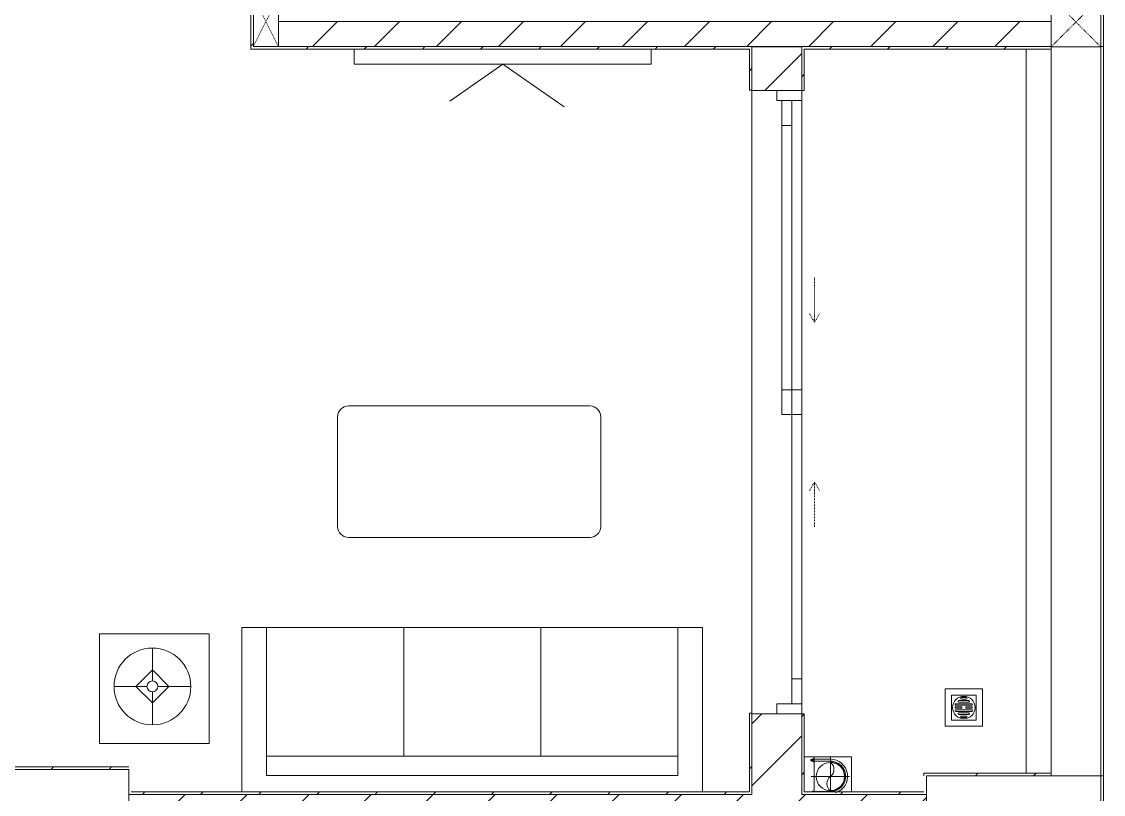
# Model space of a CAD drawing. Header units: millimetres. Extents: x 5357 to 201988, y -16345 to 109895.
# Drawn here: x 122923 to 127263, y 53637 to 56737 of the extents above; entities that cross this region are included whole.
import ezdxf

# ---------------------------------------------------------------- set-up
doc = ezdxf.new("R2010")
doc.units = ezdxf.units.MM
for name, pattern in [('Dash', [6, 3, -3]), ('Grid Line', [22.225, 12.7, -3.175, 3.175, -3.175]), ('IMPORT-CENTER _3_', [10.16, 6.35, -1.27, 1.27, -1.27])]:
    doc.linetypes.add(name, pattern=pattern)
for name, color, linetype, lineweight in [('0-1', 7, 'Continuous', 5), ('A-CLNG', 13, 'Continuous', 9), ('A-DETL-THIN', 151, 'Continuous', 9), ('A-DOOR', 31, 'Continuous', 9), ('A-DOOR-FRAM', 31, 'Continuous', 9), ('A-DOOR-HDLN', 31, 'Dash', 9), ('A-FLOR-1', 10, 'Continuous', 9), ('A-FLOR-2', 53, 'Continuous', 9), ('A-WALL', 113, 'Continuous', 9), ('A-WALL-1', 9, 'Continuous', 18), ('A-WALL-4', 113, 'Continuous', 18), ('A-WALL-PATT-1', 10, 'Continuous', 9), ('A-WALL-PATT-2', 53, 'Continuous', 9), ('A-WALL-PATT-3', 111, 'Continuous', 9), ('G-IMPT', 8, 'Continuous', 9), ('G-IMPT-2', 8, 'IMPORT-CENTER _3_', 9), ('I-FURN', 30, 'Continuous', 9), ('I-FURN-1', 53, 'Continuous', 9), ('I-WALL-1', 9, 'Continuous', 18), ('M-EQPM', 50, 'Continuous', 9), ('S-COLS-2', 9, 'Continuous', 18), ('S-COLS-3', 10, 'Continuous', 9), ('S-COLS-4', 53, 'Continuous', 9), ('S-COLS-5', 52, 'Continuous', 18), ('S-COLS-6', 52, 'Dash', 9), ('S-COLS-HDLN', 52, 'Dash', 9), ('S-COLS-HDLN-1', 53, 'Dash', 9), ('S-GRID-1', 1, 'Grid Line', 9)]:
    doc.layers.add(name, color=color, linetype=linetype, lineweight=lineweight)
pattern_1 = [(45, (0, 0), (-116.67262, 116.67262), [])]
pattern_2 = [(45, (0, 0), (-124.4508, 124.4508), [])]

# ---------------------------------------------------------------- blocks, each defined once
blk = doc.blocks.new('M_Concrete-Rectangular-Column2 - 400x1300-812637-TKCS_MB SÂN ĐƯỜNG NỘI BỘ')
at = {"layer": 'S-COLS-2'}
for p, q in [((-650, 200), (650, 200)), ((-650, -200), (-650, 200)), ((650, 200), (650, -200)), ((650, -200), (-650, -200))]:
    blk.add_line(p, q, dxfattribs=at)
blk = doc.blocks.new('NCV_TKTC_KET CAU_rvt-1-TKCS_MB SÂN ĐƯỜNG NỘI BỘ')
at = {"layer": 'S-COLS-2'}
for p, q in [((127252.6, 53711.9), (126552.6, 53711.9)), ((126552.6, 53711.9), (126552.6, 53361.9)), ((127252.6, 53361.9), (127252.6, 53711.9))]:
    blk.add_line(p, q, dxfattribs=at)
at = {"layer": 'S-COLS-3'}
blk.add_blockref('M_Concrete-Rectangular-Column2 - 400x1300-812637-TKCS_MB SÂN ĐƯỜNG NỘI BỘ', (122702.6, 53536.9), dxfattribs=at)
blk = doc.blocks.new('G1_SOF - BO TRU - 100x200-V107-TKCS_MB SÂN ĐƯỜNG NỘI BỘ')
at = {"layer": 'S-COLS-2'}
for p, q in [((-50, 100), (50, 100)), ((-50, -100), (-50, 100)), ((50, 100), (50, -100)), ((50, -100), (-50, -100))]:
    blk.add_line(p, q, dxfattribs=at)
at = {"layer": 'S-COLS-HDLN-1'}
for p, q in [((50, -100), (-50, 100)), ((-50, -100), (50, 100))]:
    blk.add_line(p, q, dxfattribs=at)
blk = doc.blocks.new('LOBBY_SOFA_1 - LOBBY_SOFA_1-851489-TKCS_MB SÂN ĐƯỜNG NỘI BỘ')
at = {"layer": 'I-FURN'}
for p, q in [((-2128.3, 1548.5), (-1160.3, 1548.5)), ((-2172.3, 1064.5), (-2172.3, 1504.5)), ((-1116.3, 1504.5), (-1116.3, 1064.5)), ((-1160.3, 1020.5), (-2128.3, 1020.5)), ((-2556, 660), (-708, 660)), ((-2556, 0), (-2556, 660)), ((-2457, 66), (-2457, 660)), ((-1907, 143), (-1907, 660)), ((-1357, 143), (-1357, 660)), ((-807, 660), (-807, 66)), ((-708, 660), (-708, 0)), ((-2688.2, 633.5), (-3128.2, 633.5)), ((-3128.2, 633.5), (-3128.2, 193.5)), ((-2688.2, 193.5), (-2688.2, 633.5)), ((-2915.4, 445), (-2915.4, 577)), ((-2981.4, 423), (-2915.4, 489)), ((-2915.4, 489), (-2849.4, 423)), ((-2937.4, 423), (-3069.4, 423)), ((-2915.4, 357), (-2981.4, 423)), ((-2849.4, 423), (-2915.4, 357)), ((-2915.4, 269), (-2915.4, 401)), ((-2893.4, 423), (-2761.4, 423)), ((-3128.2, 193.5), (-2688.2, 193.5)), ((-807, 143), (-2457, 143)), ((-807, 66), (-2457, 66))]:
    blk.add_line(p, q, dxfattribs=at)
for radius in [154, 22]:
    blk.add_circle((-2915.4, 423), radius, dxfattribs=at)
for centre, start, end in [((-2128.3, 1504.5), 90, 180), ((-1160.3, 1504.5), 0, 90), ((-2128.3, 1064.5), 180, 270), ((-1160.3, 1064.5), 270, 0)]:
    blk.add_arc(centre, 44, start, end, dxfattribs=at)
at = {"layer": 'I-FURN-1'}
for p, q in [((-2128.3, 1548.5), (-1160.3, 1548.5)), ((-2172.3, 1064.5), (-2172.3, 1504.5)), ((-1116.3, 1504.5), (-1116.3, 1064.5)), ((-1160.3, 1020.5), (-2128.3, 1020.5)), ((-2556, 660), (-708, 660)), ((-2556, 0), (-2556, 660)), ((-708, 660), (-708, 0)), ((-3128.2, 633.5), (-2688.2, 633.5)), ((-3128.2, 193.5), (-3128.2, 633.5)), ((-2688.2, 633.5), (-2688.2, 193.5)), ((-2688.2, 193.5), (-3128.2, 193.5))]:
    blk.add_line(p, q, dxfattribs=at)
for centre, start, end in [((-2128.3, 1504.5), 90, 180), ((-1160.3, 1504.5), 0, 90), ((-2128.3, 1064.5), 180, 270), ((-1160.3, 1064.5), 270, 0)]:
    blk.add_arc(centre, 44, start, end, dxfattribs=at)
blk = doc.blocks.new('KE TIVI-2 - KE TIVI-2-850637-TKCS_MB SÂN ĐƯỜNG NỘI BỘ')
at = {"layer": 'I-FURN-1'}
for p, q in [((0, 60), (-245.7, 232.1)), ((213, 209.1), (0, 60)), ((-595.6, 60), (595.6, 60)), ((-595.6, 0), (-595.6, 60)), ((595.6, 60), (595.6, 0))]:
    blk.add_line(p, q, dxfattribs=at)
blk = doc.blocks.new('NCV_TKTC_TANG 1_rvt-1-TKCS_MB SÂN ĐƯỜNG NỘI BỘ')
at = {"layer": 'A-WALL-PATT-1'}
h = blk.add_hatch(dxfattribs=at)
h.set_pattern_fill('FP_1', color=256, style=0, pattern_type=2)
h.set_pattern_definition(pattern_2)
h.paths.add_polyline_path([(125852.6, 56636.9), (127052.6, 56636.9), (127052.6, 56736.9), (123952.6, 56736.9), (123952.6, 56636.9), (125190.1, 56636.9)])
at = {"layer": 'A-WALL-PATT-2'}
h = blk.add_hatch(dxfattribs=at)
h.set_pattern_fill('FP_2', color=256, style=0, pattern_type=2)
h.set_pattern_definition(pattern_1)
h.paths.add_polyline_path([(123852.6, 56626.9), (123852.6, 59836.9), (123842.6, 59836.9), (123842.6, 56626.9), (123850.8, 56626.9)])
h = blk.add_hatch(dxfattribs=at)
h.set_pattern_fill('FP_2', color=256, style=0, pattern_type=2)
h.set_pattern_definition(pattern_1)
h.paths.add_polyline_path([(123859.2, 56626.9), (125852.6, 56626.9), (125852.6, 56636.9), (123852.6, 56636.9), (123852.6, 56626.9)])
h = blk.add_hatch(dxfattribs=at)
h.set_pattern_fill('FP_2', color=256, style=0, pattern_type=2)
h.set_pattern_definition(pattern_1)
h.paths.add_polyline_path([(125842.6, 53646.9), (125852.6, 53646.9), (125852.6, 53962.4), (125842.6, 53960.3), (125842.6, 53651.9)])
h.paths.add_polyline_path([(125852.6, 56462.4), (125852.6, 56626.9), (125842.6, 56626.9), (125842.6, 56462.4)])
h = blk.add_hatch(dxfattribs=at)
h.set_pattern_fill('FP_2', color=256, style=0, pattern_type=2)
h.set_pattern_definition(pattern_1)
h.paths.add_polyline_path([(127050.9, 56626.9), (127052.6, 56626.9), (127052.6, 56636.9), (126052.6, 56635.3), (126054.3, 56626.9), (126952.6, 56626.9)])
h = blk.add_hatch(dxfattribs=at)
h.set_pattern_fill('FP_2', color=256, style=0, pattern_type=2)
h.set_pattern_definition(pattern_1)
h.paths.add_polyline_path([(126052.6, 53636.9), (126062.6, 53638.4), (126062.6, 53960.3), (126052.6, 53960.3), (126052.6, 53646.9)])
h.paths.add_polyline_path([(126052.6, 56460.3), (126062.6, 56460.3), (126062.6, 56626.9), (126052.6, 56626.9), (126052.6, 56460.3)])
h = blk.add_hatch(dxfattribs=at)
h.set_pattern_fill('FP_2', color=256, style=0, pattern_type=2)
h.set_pattern_definition(pattern_1)
h.paths.add_polyline_path([(122769.3, 53736.9), (123352.6, 53736.9), (123350.8, 53746.9), (122042.6, 53746.6), (122042.6, 53736.9), (122762.6, 53736.9)])
h = blk.add_hatch(dxfattribs=at)
h.set_pattern_fill('FP_2', color=256, style=0, pattern_type=2)
h.set_pattern_definition(pattern_1)
h.paths.add_polyline_path([(127052.6, 53711.9), (127052.6, 53721.9), (126542.6, 53721.9), (126542.6, 53711.9), (126952.6, 53711.9)])
h = blk.add_hatch(dxfattribs=at)
h.set_pattern_fill('FP_2', color=256, style=0, pattern_type=2)
h.set_pattern_definition(pattern_1)
h.paths.add_polyline_path([(123374.5, 53636.9), (125852.6, 53636.9), (125852.6, 53646.9), (123352.6, 53646.9), (123352.6, 53636.9)])
h = blk.add_hatch(dxfattribs=at)
h.set_pattern_fill('FP_2', color=256, style=0, pattern_type=2)
h.set_pattern_definition(pattern_1)
h.paths.add_polyline_path([(126400.6, 53636.9), (126552.6, 53636.9), (126552.6, 53646.9), (126062.6, 53646.9), (126062.6, 53636.9)])
at = {"layer": 'A-FLOR-1'}
for p, q in [((125852.6, 56460.3), (125852.6, 53962.4)), ((125852.6, 53962.4), (125852.6, 56460.3))]:
    blk.add_line(p, q, dxfattribs=at)
at = {"layer": 'A-FLOR-2'}
for p, q in [((125852.6, 53962.4), (125852.6, 56460.3)), ((125852.6, 56460.3), (125852.6, 53962.4)), ((126052.6, 55260.3), (126052.6, 56420.3))]:
    blk.add_line(p, q, dxfattribs=at)
at = {"layer": 'A-WALL-1'}
for p, q in [((127052.6, 56736.9), (123952.6, 56736.9)), ((127052.6, 56636.9), (127052.6, 56736.9)), ((123952.6, 56636.9), (127052.6, 56636.9))]:
    blk.add_line(p, q, dxfattribs=at)
at = {"layer": 'I-WALL-1'}
for p, q in [((123842.6, 59826.9), (123842.6, 56626.9)), ((123842.6, 56626.9), (123852.6, 56626.9)), ((123852.6, 56626.9), (125842.6, 56626.9)), ((125852.6, 56636.9), (123952.6, 56636.9)), ((125842.6, 56626.9), (125842.6, 56462.4)), ((125852.6, 56626.9), (125852.6, 56636.9)), ((125852.6, 56462.4), (125852.6, 56626.9)), ((127052.6, 56636.9), (126052.6, 56636.9)), ((126052.6, 56636.9), (126052.6, 56626.9)), ((126052.6, 56626.9), (126052.6, 56460.3)), ((126062.6, 56626.9), (127052.6, 56626.9)), ((126062.6, 56460.3), (126062.6, 56626.9)), ((127052.6, 56626.9), (127052.6, 56636.9)), ((125842.6, 56462.4), (125852.6, 56462.4)), ((126052.6, 56460.3), (126062.6, 56460.3)), ((125842.6, 53962.4), (125842.6, 53646.9)), ((125852.6, 53962.4), (125842.6, 53962.4)), ((125852.6, 53646.9), (125852.6, 53962.4)), ((126052.6, 53960.3), (126052.6, 53636.9)), ((126062.6, 53960.3), (126052.6, 53960.3)), ((126062.6, 53646.9), (126062.6, 53960.3)), ((123352.6, 53746.9), (122042.6, 53746.9)), ((127052.6, 53721.9), (126542.6, 53721.9)), ((126542.6, 53721.9), (126542.6, 53711.9)), ((126552.6, 53711.9), (127052.6, 53711.9)), ((127052.6, 53711.9), (127052.6, 53721.9)), ((125842.6, 53646.9), (123362.6, 53646.9)), ((125852.6, 53636.9), (125852.6, 53646.9)), ((126542.6, 53646.9), (126062.6, 53646.9)), ((126552.6, 53636.9), (126552.6, 53646.9)), ((123352.6, 53636.9), (125852.6, 53636.9)), ((126052.6, 53636.9), (126062.6, 53636.9)), ((126062.6, 53636.9), (126552.6, 53636.9))]:
    blk.add_line(p, q, dxfattribs=at)
at = {"layer": 'I-FURN-1', "rotation": 180}
blk.add_blockref('KE TIVI-2 - KE TIVI-2-850637-TKCS_MB SÂN ĐƯỜNG NỘI BỘ', (124852.9, 56626.9), dxfattribs=at)
at = {"layer": 'I-FURN-1'}
blk.add_blockref('LOBBY_SOFA_1 - LOBBY_SOFA_1-851489-TKCS_MB SÂN ĐƯỜNG NỘI BỘ', (126362.6, 53646.9), dxfattribs=at)
at = {"layer": 'S-COLS-4', "rotation": 180}
blk.add_blockref('G1_SOF - BO TRU - 100x200-V107-TKCS_MB SÂN ĐƯỜNG NỘI BỘ', (123902.6, 56736.9), dxfattribs=at)
blk = doc.blocks.new('TKTC_XREF_251221_MB TANG 1 - TKTC_XREF_260130_MB TANG 1_dwg_THU NUOC - THU NUOC-444531-TKCS_MB TẦNG 1-4202124-TKCS_MB SÂN ĐƯỜNG NỘI BỘ')
at = {"layer": 'M-EQPM'}
for p, q in [((-23.3, 10.8), (40.9, 10.8)), ((40.9, 4.8), (-23.3, 4.8)), ((-11, 23.3), (28.5, 23.3)), ((28.5, 17.3), (-11, 17.3)), ((-1.1, 35.6), (18.5, 35.6)), ((18.5, 29.6), (-1.1, 29.6)), ((-23.3, -13.6), (40.9, -13.6)), ((40.9, -19.6), (-23.3, -19.6)), ((-11, -26.1), (28.5, -26.1)), ((28.5, -32.1), (-11, -32.1)), ((-1.1, -38.5), (18.5, -38.5)), ((18.5, -44.5), (-1.1, -44.5))]:
    blk.add_line(p, q, dxfattribs=at)
at = {"layer": 'M-EQPM', "flags": 128}
for points in [[(83.7, -79.4), (83.7, 70.6), (-66.3, 70.6), (-66.3, -79.4)], [(58.7, -54.4), (58.7, 45.6), (-41.3, 45.6), (-41.3, -54.4)]]:
    blk.add_lwpolyline(points, close=True, dxfattribs=at)
for points in [[(-23.3, -1.2), (0.7, -1.2), (0.7, -7.2), (-23.3, -7.2)], [(40.9, -7.2), (16.7, -7.2), (16.7, -1.2), (40.9, -1.2)]]:
    blk.add_lwpolyline(points, dxfattribs=at)
at = {"layer": 'M-EQPM'}
for centre, radius, start, end in [((8.7, -4.4), 45, 360, 180), ((8.7, -4.4), 45, 360, 180), ((-23.3, 7.8), 3, 90, 270), ((-11, 20.3), 3, 90, 270), ((-1.1, 32.6), 3, 90, 270), ((18.5, 32.6), 3, 270, 90), ((28.5, 20.3), 3, 270, 90), ((40.9, 7.8), 3, 270, 90), ((8.7, -4.4), 45, 180, 360), ((8.7, -4.4), 45, 180, 360), ((-23.3, -4.2), 3, 90, 270), ((-23.3, -16.6), 3, 90, 270), ((-11, -29.1), 3, 90, 270), ((-1.1, -41.5), 3, 90, 270), ((18.5, -41.5), 3, 270, 90), ((28.5, -29.1), 3, 270, 90), ((40.9, -4.2), 3, 270, 90), ((40.9, -16.6), 3, 270, 90)]:
    blk.add_arc(centre, radius, start, end, dxfattribs=at)
blk = doc.blocks.new('TKTC_XREF_251221_MB TANG 1 - TKTC_XREF_260130_MB TANG 1_dwg_CUM U_DN100-V299-TKCS_MB SÂN ĐƯỜNG NỘI BỘ')
at = {"layer": 'G-IMPT'}
for p, q in [((-78.1, 62.4), (-72.7, 62.4)), ((-66.9, 62.1), (-71.7, 62.1)), ((-79.1, -63.4), (-79.1, -66.6)), ((-76.6, -63.4), (-76.6, -66.6)), ((-74.6, -63.4), (-74.6, -66.6)), ((-72.7, -60.7), (-72.7, -69.3)), ((-66.9, -62.1), (-71.7, -62.1)), ((-66.9, -67.9), (-71.7, -67.9)), ((-65, -69), (0, -69))]:
    blk.add_line(p, q, dxfattribs=at)
at = {"layer": 'G-IMPT', "flags": 128}
for points in [[(-71.7, 59.2), (-66.9, 59.2), (-66.9, 62.5)], [(-65, 62.5), (-65, 57.3), (-66.9, 57.3), (-66.9, 59.2)], [(-65, 61), (0, 61), (0, 57)], [(-72.7, -62.4), (-78.1, -62.4), (-78.1, -67.6), (-72.7, -67.6)], [(-71.7, -70.8), (-66.9, -70.8), (-66.9, -59.2), (-71.7, -59.2)], [(-66.9, -59.2), (-66.9, -57.3), (-65, -57.3), (-65, -72.7), (-66.9, -72.7), (-66.9, -70.8)], [(-65, -61), (0, -61), (0, -57)]]:
    blk.add_lwpolyline(points, dxfattribs=at)
at = {"layer": 'G-IMPT'}
for centre, radius, start, end in [((-71.1, 60.7), 1.56, 112.6199, 247.3801), ((0, 0), 69, 270, 72.2138), ((0, 0), 61, 270, 90), ((0, 0), 57, 270, 90), ((-78.1, -63.4), 0.96, 90, 180), ((-78.1, -66.6), 0.96, 180, 270), ((-71.1, -60.7), 1.56, 112.6199, 247.3801), ((-67.9, -65), 4.8, 143.1301, 216.8699), ((-71.1, -69.3), 1.56, 112.6199, 247.3801)]:
    blk.add_arc(centre, radius, start, end, dxfattribs=at)
blk = doc.blocks.new('TKTC_XREF_251221_MB TANG 1 - TKTC_XREF_260130_MB TANG 1_dwg_$cc-V300-TKCS_MB SÂN ĐƯỜNG NỘI BỘ')
at = {"layer": 'G-IMPT'}
blk.add_circle((0, 0), 0.5, dxfattribs=at)
for centre, radius, start, end in [((0, 0), 0.5, 90, 270), ((0.188, 0.25), 0.313, 126.8699, 233.1301), ((-0.188, -0.25), 0.313, 306.8699, 53.1301)]:
    blk.add_arc(centre, radius, start, end, dxfattribs=at)
at = {"layer": 'G-IMPT-2'}
for p, q in [((0, -0.54), (0, 0.673)), ((-0.673, 0), (0.673, 0))]:
    blk.add_line(p, q, dxfattribs=at)
blk = doc.blocks.new('TKTC_XREF_251221_MB TANG 1 - TKTC_XREF_260130_MB TANG 1_dwg-4202109-TKCS_MB SÂN ĐƯỜNG NỘI BỘ')
at = {"layer": 'G-IMPT', "flags": 128}
for points in [[(-77089.1, -347559.3), (-77049.3, -347559.6), (-77049.3, -347699.7)], [(-76899.5, -347699.7), (-76899.5, -347559.4), (-77049.2, -347559.4), (-77049.2, -347699.7)]]:
    blk.add_lwpolyline(points, dxfattribs=at)
at = {"extrusion": (0, 0, -1), "zscale": -1}
blk.add_blockref('TKTC_XREF_251221_MB TANG 1 - TKTC_XREF_260130_MB TANG 1_dwg_THU NUOC - THU NUOC-444531-TKCS_MB TẦNG 1-4202124-TKCS_MB SÂN ĐƯỜNG NỘI BỘ', (76440.4, -347357), dxfattribs=at)
at = {"extrusion": (0, 0, -1)}
for name, p, xscale, yscale, zscale, rotation in [('TKTC_XREF_251221_MB TANG 1 - TKTC_XREF_260130_MB TANG 1_dwg_CUM U_DN100-V299-TKCS_MB SÂN ĐƯỜNG NỘI BỘ', (76984.3, -347637.4), 0.9975000000000006, 0.9975000000000006, -0.9975000000000006, 180.000991338195), ('TKTC_XREF_251221_MB TANG 1 - TKTC_XREF_260130_MB TANG 1_dwg_$cc-V300-TKCS_MB SÂN ĐƯỜNG NỘI BỘ', (76984.3, -347638.3), 113.7150000000073, 113.7150000000073, -113.7150000000073, 359.9990086636432)]:
    blk.add_blockref(name, p, dxfattribs=dict(at, xscale=xscale, yscale=yscale, zscale=zscale, rotation=rotation))
blk = doc.blocks.new('TKTC_XREF_251221_MB TANG 1 - TKTC_XREF_251221_MB TANG 1-2038492-TKCS_MB SÂN ĐƯỜNG NỘI BỘ')
blk.add_blockref('TKTC_XREF_251221_MB TANG 1 - TKTC_XREF_260130_MB TANG 1_dwg-4202109-TKCS_MB SÂN ĐƯỜNG NỘI BỘ', (169499.1, 384109.7))
blk = doc.blocks.new('G1_SOF - BO TRU - 200x200-3051103-TKCS_MB SÂN ĐƯỜNG NỘI BỘ')
at = {"layer": 'S-COLS-HDLN'}
for p, q in [((-100, -100), (100, 100)), ((100, -100), (-100, 100))]:
    blk.add_line(p, q, dxfattribs=at)
blk = doc.blocks.new('DEG_02-DEG_03 - DEG_02-2500x2400mm-CỬA ĐI 02 CÁNH TRƯỢT-841416-TKCS_MB SÂN ĐƯỜNG NỘI BỘ')
at = {"layer": 'A-DOOR'}
for p, q in [((-50, -60), (-50, -20)), ((-50, -20), (50, -20)), ((50, -20), (50, -60)), ((1110, -20), (50, -20)), ((1110, -60), (1110, -20)), ((1110, -20), (1210, -20)), ((1210, -20), (1210, -60)), ((-1210, -100), (-1210, -60)), ((-1210, -60), (-1110, -60)), ((-1110, -60), (-1110, -100)), ((-50, -60), (-1110, -60)), ((50, -60), (-50, -60)), ((-50, -100), (-50, -60)), ((-50, -60), (50, -60)), ((50, -60), (1110, -60)), ((50, -60), (50, -100)), ((1210, -60), (1110, -60)), ((-1110, -100), (-1210, -100)), ((-1110, -100), (-50, -100)), ((50, -100), (-50, -100))]:
    blk.add_line(p, q, dxfattribs=at)
at = {"layer": 'A-DOOR-FRAM'}
for p, q in [((-1250, 0), (-1210, 0)), ((-1250, -100), (-1250, 0)), ((-1210, 0), (-1210, -100)), ((1210, -100), (1210, 0)), ((1210, 0), (1250, 0)), ((1250, 0), (1250, -100)), ((-1210, -100), (-1250, -100)), ((1250, -100), (1210, -100))]:
    blk.add_line(p, q, dxfattribs=at)
at = {"layer": 'A-DOOR-HDLN'}
for p, q in [((-500.4, -151.1), (-320.4, -151.1)), ((-320.4, -151.1), (-355, -131.1)), ((-320.4, -151.1), (-355, -171.1)), ((320.4, -151.1), (355, -131.1)), ((320.4, -151.1), (355, -171.1)), ((500.4, -151.1), (320.4, -151.1))]:
    blk.add_line(p, q, dxfattribs=at)

msp = doc.modelspace()

# ---------------------------------------------------------------- hatches: boundary and pattern name
at = {"layer": 'A-WALL-PATT-3'}
h = msp.add_hatch(dxfattribs=at)
h.set_pattern_fill('FP_1', color=256, style=0, pattern_type=2)
h.set_pattern_definition(pattern_2)
h.paths.add_polyline_path([(125852.6, 53636.9), (126052.6, 53636.9), (126052.6, 53960.3), (125852.6, 53960.3), (125852.6, 53679.2)])
h.paths.add_polyline_path([(125852.6, 56460.3), (126052.6, 56460.3), (126052.6, 56635.3), (125852.6, 56635.3), (125852.6, 56460.3)])
h = msp.add_hatch(dxfattribs=at)
h.set_pattern_fill('FP_1', color=256, style=0, pattern_type=2)
h.set_pattern_definition(pattern_2)
h.paths.add_polyline_path([(126400.6, 53436.9), (126552.6, 53437), (126552.6, 53636.9), (123352.6, 53636.9), (123352.6, 53436.9), (126052.6, 53436.9)])

# ---------------------------------------------------------------- linework, layer by layer
at = {"layer": 'A-CLNG'}
msp.add_line((126952.6, 53721.9), (126952.6, 56626.9), dxfattribs=at)
at = {"layer": 'A-DETL-THIN'}
for p, q in [((127252.6, 78235.3), (127252.6, 37033.5)), ((127252.6, 17236.9), (127252.6, 78235.3))]:
    msp.add_line(p, q, dxfattribs=at)
at = {"layer": 'A-WALL'}
for p, q in [((127052.6, 53721.9), (127052.6, 56626.9)), ((127052.6, 53721.9), (127052.6, 56626.9)), ((127252.6, 53711.9), (127252.6, 56635.3)), ((127262.6, 56636.9), (127262.6, 53711.5)), ((125852.6, 53962.4), (125852.6, 56460.3)), ((126052.6, 56420.3), (126052.6, 55260.3))]:
    msp.add_line(p, q, dxfattribs=at)
at = {"layer": 'A-WALL-4'}
for p, q in [((127252.6, 56842.4), (127252.6, 56636.9)), ((127262.6, 56636.9), (127262.6, 56842.4)), ((126052.6, 56635.3), (125852.6, 56635.3)), ((125852.6, 56635.3), (125852.6, 56460.3)), ((126052.6, 56460.3), (126052.6, 56635.3)), ((127252.6, 56636.9), (127262.6, 56636.9)), ((125852.6, 56460.3), (125952.6, 56460.3)), ((125952.6, 53960.3), (125852.6, 53960.3)), ((125852.6, 53960.3), (125852.6, 53636.9)), ((126052.6, 53636.9), (126052.6, 53960.3)), ((127262.6, 53711.5), (127252.6, 53711.5)), ((127252.6, 53711.5), (127252.6, 53361.9)), ((127262.6, 53361.9), (127262.6, 53711.5))]:
    msp.add_line(p, q, dxfattribs=at)
at = {"layer": 'S-COLS-5'}
for p, q in [((127052.6, 56835.3), (127052.6, 56635.3)), ((127252.6, 56635.3), (127252.6, 56835.3)), ((127052.6, 56635.3), (127252.6, 56635.3))]:
    msp.add_line(p, q, dxfattribs=at)
at = {"layer": 'S-GRID-1'}
msp.add_line((127252.6, 20960.6), (127252.6, 80482.7), dxfattribs=at)

# ---------------------------------------------------------------- block references
at = {"layer": '0-1'}
for name in ['NCV_TKTC_KET CAU_rvt-1-TKCS_MB SÂN ĐƯỜNG NỘI BỘ', 'NCV_TKTC_TANG 1_rvt-1-TKCS_MB SÂN ĐƯỜNG NỘI BỘ']:
    msp.add_blockref(name, (0, 0), dxfattribs=at)
at = {"layer": 'A-DOOR', "rotation": 90.0000000000001}
msp.add_blockref('DEG_02-DEG_03 - DEG_02-2500x2400mm-CỬA ĐI 02 CÁNH TRƯỢT-841416-TKCS_MB SÂN ĐƯỜNG NỘI BỘ', (125952.6, 55210.3), dxfattribs=at)
at = {"layer": 'M-EQPM'}
msp.add_blockref('TKTC_XREF_251221_MB TANG 1 - TKTC_XREF_251221_MB TANG 1-2038492-TKCS_MB SÂN ĐƯỜNG NỘI BỘ', (33652.6, 17236.9), dxfattribs=at)
at = {"layer": 'S-COLS-6', "rotation": 180}
msp.add_blockref('G1_SOF - BO TRU - 200x200-3051103-TKCS_MB SÂN ĐƯỜNG NỘI BỘ', (127152.6, 56735.3), dxfattribs=at)

doc.saveas('drawing.dxf')
